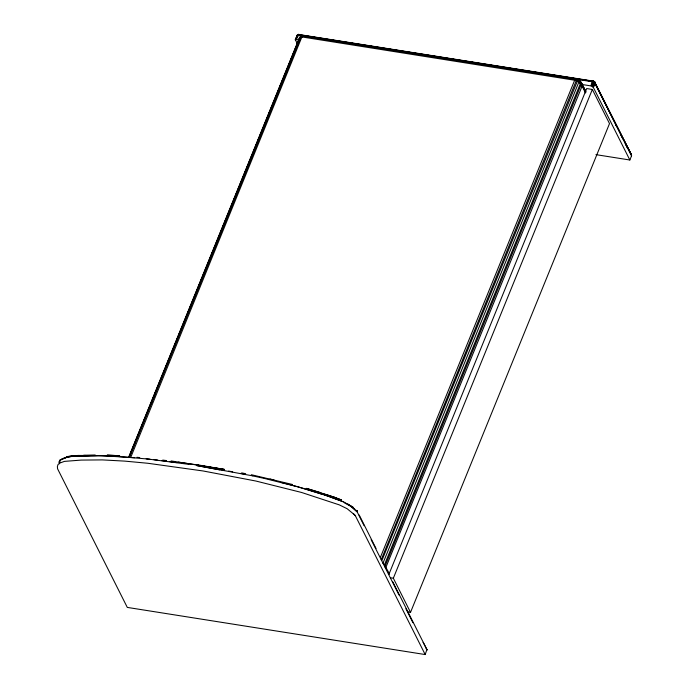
<?xml version="1.0" encoding="UTF-8"?>
<svg xmlns="http://www.w3.org/2000/svg" width="689" height="689" viewBox="0 0 689 689"><rect width="100%" height="100%" fill="white"/><g stroke="black" fill="none" stroke-linecap="round" stroke-linejoin="round"><path stroke-width="1.03" d="M595.925 154.637L629.849 160.003L593.255 87.245C598.147 82.077 591.403 77.581 591.153 85.936L581.611 84.428M299.224 39.996L299.31 38.076L300.878 36.784L574.669 80.225C580.62 81.56 583.127 88.097 585.4 92.963M297.286 43.924L295.348 39.523L299.577 39.79M298.992 34.536L297.794 34.881L297.037 35.983C295.624 36.061 301.67 32.021 297.037 35.983L295.357 40.091M629.849 160.003L631.52 155.895L594.926 83.128L594.883 82.043L593.393 81.121M593.255 87.245L592.419 86.426L594.633 81.81L594.926 83.128L592.824 81.827L298.07 35.182L296.968 35.535M295.271 39.781L297.235 35.07L298.027 34.571L594.176 81.5L631.477 154.801L631.52 155.895M59.443 463.8L60.15 460.149L66.127 457.642M130.738 457.341L302.368 35.794L576.555 79.046C579.483 79.881 582.868 83.007 582.033 86.263L385.452 568.459M355.602 515.691L347.144 508.723L339.315 504.882L301.558 492.463L255.92 481.043L203.126 470.975L147.79 463.266L124.726 461.113L102.342 459.907L81.268 460.088L64.439 461.38L59.452 463.189L57.936 464.696L57.376 466.634L57.592 468.83L127.293 607.405L425.182 654.55L426.904 649.555L392.876 581.972M384.772 566.849L581.421 83.877L581.335 82.904L578.881 80.863L574.669 80.225L380.431 557.289M343.613 501.911L326.879 495.727L327.327 494.883L334.354 497.243L341.339 499.887L341.124 500.429L319.98 493.126L343.622 501.911L353.25 507.276M300.146 36.896L128.895 457.582M134.743 457.694L101.447 455.739A248.763 112.436 22.2 0 0 90.836 455.73C80.647 456.962 68.745 454.24 59.874 460.252L59.065 462.285L59.874 460.252C71.01 453.603 85.367 456.764 97.898 455.73A300.068 135.63 22.2 0 1 116.045 456.307L149.987 459.21M295.745 39.29L297.502 34.906L298.277 34.786L593.031 81.44L594.926 83.128L593.634 81.121M295.943 39.264L297.614 35.156L298.638 34.467L593.746 81.19L631.477 154.801M296.399 39.29L298.88 34.476M128.998 456.368L299.31 38.076L300.016 37.284L301.86 37.051L302.867 35.871L304.228 36.104M129.213 456.574L299.121 39.273M150.813 404.512L152.028 401.523M153.647 397.544L154.861 394.556M167.436 363.68L168.65 360.692M176.358 341.77L177.573 338.781M190.147 307.905L191.361 304.917M199.069 285.995L200.284 283.007M212.849 252.131L214.072 249.142M224.614 223.253L225.828 220.265M238.403 189.389L239.617 186.4M247.317 167.479L248.54 164.49M252.183 155.525L253.406 152.536M259.081 138.592L260.296 135.604M261.105 133.614L262.328 130.626M283.816 77.84L285.031 74.851M295.572 48.962L296.795 45.974M129.411 457.367L301.102 36.56L302.48 36.112L575.281 79.295L576.245 80.716L381.198 559.769M382.042 560.191L577.494 80.794L576.392 79.166L575.668 79.054L574.669 80.225M382.912 563.344L578.769 82.301C579.854 79.915 576.193 77.952 574.738 80.139M389.543 574.006L384.453 564.825L580.31 83.774C581.111 80.725 577.373 78.27 574.867 80.079M388.906 574.333L586.692 88.554L592.342 89.449L609.515 123.598L410.515 612.366L407.69 611.918M591.153 85.936L591.662 86.065L593.944 81.448M592.419 86.426C591.463 86.047 593.091 80.889 594.59 81.715L631.624 155.438M592.841 86.736L594.538 82.404L595.02 82.456M593.014 86.9L595.029 82.671M410.515 612.366L393.341 578.209L592.342 89.449M334.07 497.751L334.354 497.243L319.162 492.463L327.37 494.935M77.151 456.196L78.158 455.446L85.479 455.481L82.094 455.61M306.381 488.415L320.325 492.635L306.484 488.363M302.85 35.828L301.722 35.897L301.86 37.051L300.576 36.474L299.612 38.205L301.11 36.129L303.453 36.302M292.532 484.505L251.304 474.712M71.647 456.213L72.801 455.885L66.299 456.928L83.128 455.636L80.57 456.066M296.95 35.673L298.415 34.838M300.318 36.775L301.937 35.974M107.174 455.162L119.697 455.722L107.432 455.136M95.211 454.99L83.636 455.248M66.557 456.678L72.491 455.791M575.668 79.054L578.002 80.208M297.2 35.561L297.467 35.363M66.867 456.531L67.539 456.592M72.181 455.817L78.158 455.446M71.897 455.963L78.692 455.739M136.93 457.307L139.764 457.565M146.163 458.805L188.907 464.352M153.836 459.649L157.695 460.097M161.57 460.571L165.446 461.062M162.725 460.088L166.592 460.579M169.339 461.57L177.142 462.629M575.186 80.122C580.956 80.957 583.626 86.995 585.659 91.732M178.253 462.155L197.769 464.954M171.096 460.932L224.476 469.433L197.571 464.808M577.52 79.674L578.364 79.812M573.756 79.536L578.579 80.217L580.922 82.017M390.517 577.761L393.341 578.209M252.846 475.892L196.787 465.575L219.774 469.881M593.151 81.293L594.349 81.905L594.926 83.128M217.638 468.382L221.617 469.088M216.622 468.882L224.623 470.32M228.627 471.061L232.649 471.819M241.641 472.878L245.663 473.688M240.702 473.395L244.741 474.213M252.837 475.901L265.041 478.579M265.032 478.588L297.881 486.83L326.879 495.727M269.95 478.993L274.015 479.949M322.736 494.409L310.317 490.49A248.763 112.436 22.2 0 0 297.881 486.83A301.808 136.413 22.2 0 0 281.388 482.481M327.129 495.107L341.236 500.154M334.294 497.303L341.313 499.973M344.362 502.746L350.787 506.389L357.16 511.867L364.145 525.75M579.277 80.734L580.224 81.276L582.308 85.29M580.276 82.077L582.231 84.428M347.781 504.012L351.562 506.424L357.16 511.867A1.74 1.369 -27.4 0 0 356.618 510.325A1.74 1.378 -28 0 1 356.988 510.609L357.203 510.971M426.31 648.892L426.904 649.555M351.571 506.406L354.74 509.085M383.713 564.05L384.453 564.825M353.336 513.477L355.481 515.975L425.182 654.55M301.86 37.051L301.11 36.129L301.274 36.87M423.554 642.975L423.184 642.329L426.672 649.167M615.613 124.528L616.577 126.44M620.427 134.105L622.83 138.885M625.242 143.674L627.645 148.462M581.766 83.317L586.081 92.085M583.273 87.202L585.194 91.034M359.202 515.019L376.039 548.496M371.13 539.633L398.974 595.012M405.89 608.757L412.918 622.727M426.327 648.9A1.74 1.378 -26.7 0 1 426.853 650.442M297.097 35.535L297.037 35.983L297.148 35.535M223.959 469.536L196.994 465.178L223.959 469.536"/></g></svg>
